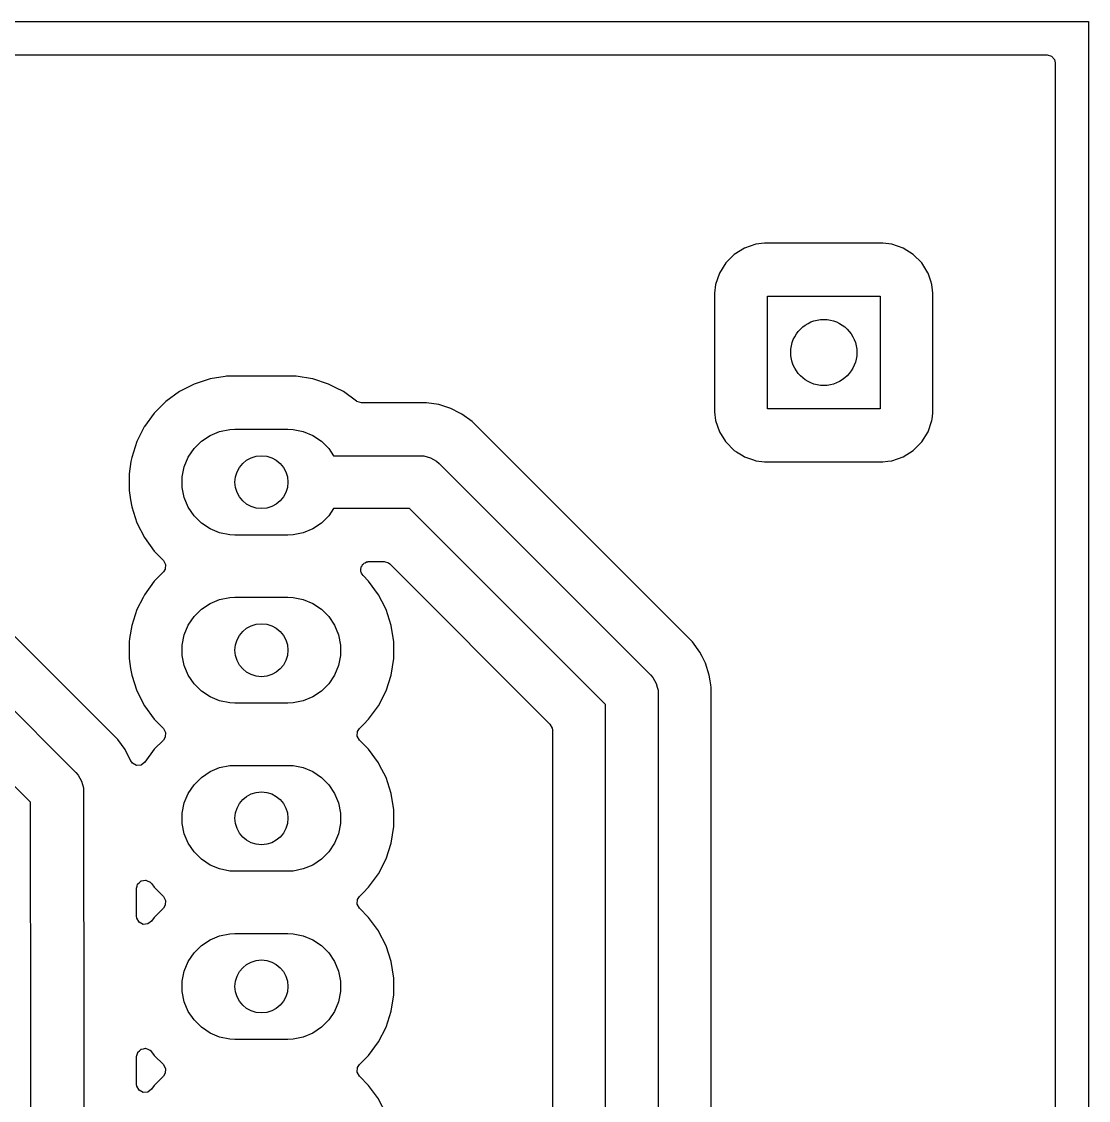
# Model space of a CAD drawing. Extents: x 44.5 to 133, y -119 to -55.5.
# Drawn here: x 116.87 to 133, y -71.8 to -55.5 of the extents above; entities that cross this region are included whole.
import ezdxf

# ---------------------------------------------------------------- set-up
doc = ezdxf.new("R2010")
doc.units = 0
doc.layers.add('BLACK', color=7, linetype='CONTINUOUS')

msp = doc.modelspace()

# ---------------------------------------------------------------- linework, layer by layer
at = {"layer": 'BLACK', "linetype": 'CONTINUOUS'}
for p, q in [((44.5, -55.5), (133, -55.5)), ((133, -55.5), (133, -119)), ((103.264702, -56.0005), (132.3755, -56.0005)), ((132.3755, -56.0005), (132.442539, -56.020185)), ((132.442539, -56.020185), (132.488294, -56.072989)), ((132.488294, -56.072989), (132.4995, -56.1245)), ((132.4995, -56.1245), (132.4995, -118.3755)), ((128.105039, -58.8495), (127.97075, -58.86463)), ((128.105046, -58.8495), (128.105039, -58.8495)), ((129.894954, -58.8495), (128.105046, -58.8495)), ((129.89496, -58.8495), (129.894954, -58.8495)), ((130.029249, -58.86463), (129.89496, -58.8495)), ((127.800476, -58.924211), (127.647737, -59.020184)), ((127.970745, -58.864631), (127.800476, -58.924211)), ((127.97075, -58.86463), (127.970745, -58.864631)), ((130.029254, -58.864631), (130.029249, -58.86463)), ((130.199523, -58.924211), (130.029254, -58.864631)), ((130.352262, -59.020184), (130.199523, -58.924211)), ((127.520184, -59.147737), (127.424211, -59.300476)), ((127.647737, -59.020184), (127.520184, -59.147737)), ((130.479815, -59.147737), (130.352262, -59.020184)), ((130.572158, -59.2947), (130.479815, -59.147737)), ((127.424211, -59.300476), (127.364631, -59.470745)), ((130.575789, -59.300478), (130.572158, -59.2947)), ((130.61926, -59.42471), (130.575789, -59.300478)), ((127.36463, -59.47075), (127.3495, -59.605039)), ((127.364631, -59.470745), (127.36463, -59.47075)), ((130.635368, -59.470745), (130.61926, -59.42471)), ((130.635369, -59.47075), (130.635368, -59.470745)), ((130.645236, -59.558325), (130.635369, -59.47075)), ((127.3495, -59.605039), (127.3495, -61.39496)), ((128.15, -61.35), (128.15, -59.65)), ((128.15, -59.65), (129.85, -59.65)), ((129.85, -59.65), (129.85, -61.35)), ((130.6505, -59.605046), (130.645236, -59.558325)), ((130.6505, -61.394954), (130.6505, -59.605046)), ((119.725214, -60.89891), (119.485616, -60.97676)), ((119.954043, -60.862667), (119.725214, -60.89891)), ((119.974038, -60.8595), (119.954043, -60.862667)), ((121.025962, -60.8595), (119.974038, -60.8595)), ((121.271533, -60.898395), (121.025962, -60.8595)), ((121.274785, -60.89891), (121.271533, -60.898395)), ((121.514383, -60.97676), (121.274785, -60.89891)), ((119.261151, -61.091132), (119.05735, -61.239201)), ((119.485616, -60.97676), (119.261151, -61.091132)), ((121.623418, -61.032317), (121.514383, -60.97676)), ((121.738845, -61.09113), (121.623418, -61.032317)), ((121.738847, -61.091131), (121.738845, -61.09113)), ((121.738848, -61.091132), (121.738847, -61.091131)), ((121.937993, -61.235818), (121.738848, -61.091132)), ((119.057345, -61.239205), (118.879205, -61.417345)), ((119.05735, -61.239201), (119.057345, -61.239205)), ((121.943839, -61.239815), (121.937993, -61.235818)), ((122.010878, -61.2595), (121.943839, -61.239815)), ((122.996181, -61.2595), (122.010878, -61.2595)), ((122.996186, -61.2595), (122.996181, -61.2595)), ((123.182818, -61.289059), (122.996186, -61.2595)), ((123.362536, -61.347454), (123.182818, -61.289059)), ((118.879201, -61.41735), (118.731133, -61.62115)), ((118.879205, -61.417345), (118.879201, -61.41735)), ((123.499713, -61.41735), (123.362536, -61.347454)), ((123.530899, -61.43324), (123.499713, -61.41735)), ((123.683774, -61.54431), (123.530899, -61.43324)), ((127.3495, -61.39496), (127.36463, -61.529249)), ((129.85, -61.35), (128.15, -61.35)), ((130.637984, -61.506043), (130.647826, -61.418686)), ((130.647826, -61.418686), (130.6505, -61.394954)), ((118.73113, -61.621155), (118.728681, -61.625962)), ((118.731131, -61.621152), (118.73113, -61.621155)), ((118.731133, -61.62115), (118.731131, -61.621152)), ((127.01399, -64.874526), (123.683774, -61.54431)), ((127.36463, -61.529249), (127.364631, -61.529254)), ((127.364631, -61.529254), (127.424211, -61.699523)), ((130.575789, -61.699522), (130.635368, -61.529255)), ((130.635368, -61.529255), (130.637984, -61.506043)), ((118.728681, -61.625962), (118.61676, -61.845616)), ((119.592485, -61.841592), (119.722883, -61.754463)), ((119.722883, -61.754463), (119.867772, -61.694448)), ((119.867772, -61.694448), (120.021586, -61.663852)), ((120.021586, -61.663852), (120.1, -61.66)), ((120.1, -61.66), (120.9, -61.66)), ((120.9, -61.66), (120.978414, -61.663852)), ((120.978414, -61.663852), (121.132228, -61.694448)), ((121.132228, -61.694448), (121.277117, -61.754463)), ((121.277117, -61.754463), (121.407515, -61.841592)), ((127.424211, -61.699523), (127.516008, -61.845616)), ((130.479816, -61.852262), (130.575789, -61.699522)), ((118.61676, -61.845616), (118.53891, -62.085214)), ((119.481592, -61.952485), (119.592485, -61.841592)), ((121.407515, -61.841592), (121.518408, -61.952485)), ((127.516008, -61.845616), (127.520184, -61.852262)), ((127.520184, -61.852262), (127.647738, -61.979816)), ((130.352262, -61.979816), (130.479816, -61.852262)), ((118.53891, -62.085214), (118.528649, -62.15)), ((119.334448, -62.227772), (119.394463, -62.082883)), ((119.394463, -62.082883), (119.481592, -61.952485)), ((121.518408, -61.952485), (121.590247, -62.06)), ((121.590247, -62.06), (122.9017, -62.06)), ((122.9017, -62.06), (122.95391, -62.063422)), ((122.95391, -62.063422), (123.054774, -62.090448)), ((123.054774, -62.090448), (123.145205, -62.142659)), ((127.647738, -61.979816), (127.683026, -62.001989)), ((127.683026, -62.001989), (127.77904, -62.062319)), ((127.77904, -62.062319), (127.800478, -62.075789)), ((127.800478, -62.075789), (127.937234, -62.123642)), ((130.029255, -62.135368), (130.199522, -62.075789)), ((130.199522, -62.075789), (130.352262, -61.979816)), ((118.528649, -62.15), (118.4995, -62.334038)), ((119.303852, -62.381586), (119.334448, -62.227772)), ((123.145205, -62.142659), (123.184543, -62.177157)), ((123.184543, -62.177157), (126.381143, -65.373757)), ((127.937234, -62.123642), (127.970745, -62.135368)), ((127.970745, -62.135368), (127.97075, -62.135369)), ((127.97075, -62.135369), (128.061246, -62.145565)), ((128.061246, -62.145565), (128.10504, -62.150499)), ((128.10504, -62.150499), (128.105043, -62.1505)), ((128.105043, -62.1505), (128.105046, -62.1505)), ((128.105046, -62.1505), (129.894957, -62.1505)), ((129.894957, -62.1505), (129.894958, -62.150499)), ((129.894958, -62.150499), (129.96885, -62.142174)), ((129.96885, -62.142174), (130.029249, -62.135369)), ((130.029249, -62.135369), (130.029252, -62.135368)), ((130.029252, -62.135368), (130.029255, -62.135368)), ((118.4995, -62.334038), (118.4995, -62.585962)), ((119.303852, -62.538414), (119.303852, -62.381586)), ((118.4995, -62.585962), (118.522077, -62.728506)), ((119.334448, -62.692228), (119.303852, -62.538414)), ((118.522077, -62.728506), (118.53891, -62.834785)), ((119.394463, -62.837117), (119.334448, -62.692228)), ((118.53891, -62.834785), (118.61676, -63.074383)), ((119.481592, -62.967515), (119.394463, -62.837117)), ((121.590247, -62.86), (121.518408, -62.967515)), ((122.736014, -62.86), (121.590247, -62.86)), ((125.6983, -65.822286), (122.736014, -62.86)), ((118.61676, -63.074383), (118.731132, -63.298848)), ((119.592485, -63.078408), (119.481592, -62.967515)), ((119.722883, -63.165537), (119.592485, -63.078408)), ((121.407515, -63.078408), (121.277117, -63.165537)), ((121.518408, -62.967515), (121.407515, -63.078408)), ((119.867772, -63.225552), (119.722883, -63.165537)), ((120.021586, -63.256148), (119.867772, -63.225552)), ((121.132228, -63.225552), (120.978414, -63.256148)), ((121.277117, -63.165537), (121.132228, -63.225552)), ((118.731132, -63.298848), (118.879201, -63.502649)), ((120.1, -63.26), (120.021586, -63.256148)), ((120.9, -63.26), (120.1, -63.26)), ((120.978414, -63.256148), (120.9, -63.26)), ((118.879201, -63.502649), (118.879205, -63.502654)), ((118.879205, -63.502654), (119.01887, -63.642319)), ((119.01887, -63.642319), (119.052355, -63.703642)), ((119.052355, -63.703642), (119.047371, -63.773334)), ((122.006168, -63.754601), (122.007129, -63.741166)), ((122.007129, -63.741166), (122.020399, -63.723439)), ((122.020399, -63.723439), (122.029598, -63.703297)), ((122.029598, -63.703297), (122.040929, -63.696014)), ((122.040929, -63.696014), (122.049001, -63.685233)), ((122.049001, -63.685233), (122.069746, -63.677495)), ((122.069746, -63.677495), (122.088376, -63.665523)), ((122.088376, -63.665523), (122.110294, -63.662371)), ((122.110294, -63.662371), (122.114465, -63.660816)), ((122.114465, -63.660816), (122.123311, -63.6605)), ((122.123311, -63.6605), (122.353074, -63.6605)), ((122.353074, -63.6605), (122.420113, -63.680185)), ((122.420113, -63.680185), (122.440755, -63.696819)), ((122.440755, -63.696819), (124.861481, -66.117545)), ((119.01887, -63.817681), (118.879205, -63.957345)), ((119.047371, -63.773334), (119.01887, -63.817681)), ((122.000573, -63.766853), (122.006168, -63.754601)), ((122.003724, -63.788771), (122.000573, -63.766853)), ((122.002145, -63.810858), (122.003724, -63.788771)), ((122.0086, -63.822679), (122.002145, -63.810858)), ((122.010517, -63.836011), (122.0086, -63.822679)), ((122.025017, -63.852744), (122.010517, -63.836011)), ((122.03563, -63.872181), (122.025017, -63.852744)), ((122.120794, -63.957345), (122.03563, -63.872181)), ((118.879201, -63.95735), (118.731133, -64.16115)), ((118.879205, -63.957345), (118.879201, -63.95735)), ((122.120798, -63.95735), (122.120794, -63.957345)), ((122.268867, -64.16115), (122.120798, -63.95735)), ((118.32769, -66.348226), (116.063774, -64.08431)), ((118.710281, -64.202073), (118.61676, -64.385616)), ((118.73113, -64.161155), (118.710281, -64.202073)), ((118.731131, -64.161152), (118.73113, -64.161155)), ((118.731133, -64.16115), (118.731131, -64.161152)), ((119.867772, -64.234448), (120.021586, -64.203852)), ((120.021586, -64.203852), (120.1, -64.2)), ((120.1, -64.2), (120.9, -64.2)), ((120.9, -64.2), (120.978414, -64.203852)), ((120.978414, -64.203852), (121.132228, -64.234448)), ((122.268868, -64.161152), (122.268867, -64.16115)), ((122.26887, -64.161155), (122.268868, -64.161152)), ((122.318645, -64.258845), (122.26887, -64.161155)), ((118.61676, -64.385616), (118.53891, -64.625214)), ((119.481592, -64.492485), (119.592485, -64.381592)), ((119.592485, -64.381592), (119.722883, -64.294463)), ((119.722883, -64.294463), (119.867772, -64.234448)), ((121.132228, -64.234448), (121.277117, -64.294463)), ((121.277117, -64.294463), (121.407515, -64.381592)), ((121.407515, -64.381592), (121.518408, -64.492485)), ((122.383239, -64.385616), (122.318645, -64.258845)), ((122.383239, -64.385618), (122.383239, -64.385616)), ((122.383241, -64.385621), (122.383239, -64.385618)), ((122.46109, -64.625215), (122.383241, -64.385621)), ((119.394463, -64.622883), (119.481592, -64.492485)), ((121.518408, -64.492485), (121.605537, -64.622883)), ((115.564543, -64.717157), (117.694843, -66.847457)), ((118.53891, -64.625214), (118.50773, -64.822074)), ((119.334448, -64.767772), (119.394463, -64.622883)), ((121.605537, -64.622883), (121.665552, -64.767772)), ((122.5005, -64.874038), (122.46109, -64.625215)), ((118.50773, -64.822074), (118.4995, -64.874038)), ((118.4995, -64.874038), (118.4995, -65.125962)), ((119.303852, -64.921586), (119.334448, -64.767772)), ((121.665552, -64.767772), (121.696148, -64.921586)), ((122.5005, -65.125962), (122.5005, -64.874038)), ((127.12506, -65.027401), (127.01399, -64.874526)), ((119.303852, -65.078414), (119.303852, -64.921586)), ((121.696148, -64.921586), (121.696148, -65.078414)), ((127.1604, -65.09676), (127.12506, -65.027401)), ((118.4995, -65.125962), (118.523347, -65.276524)), ((119.334448, -65.232228), (119.303852, -65.078414)), ((121.696148, -65.078414), (121.665552, -65.232228)), ((122.46109, -65.374785), (122.5005, -65.125962)), ((127.210845, -65.195763), (127.1604, -65.09676)), ((127.210845, -65.195765), (127.210845, -65.195763)), ((127.210847, -65.195768), (127.210845, -65.195765)), ((127.26924, -65.375482), (127.210847, -65.195768)), ((118.523347, -65.276524), (118.53891, -65.374785)), ((118.53891, -65.374785), (118.61676, -65.614383)), ((119.394463, -65.377117), (119.334448, -65.232228)), ((121.665552, -65.232228), (121.605537, -65.377117)), ((122.383241, -65.614379), (122.46109, -65.374785)), ((126.381143, -65.373757), (126.415641, -65.413095)), ((117.012, -67.295986), (115.116014, -65.4)), ((119.481592, -65.507515), (119.394463, -65.377117)), ((119.592485, -65.618408), (119.481592, -65.507515)), ((121.518408, -65.507515), (121.407515, -65.618408)), ((121.605537, -65.377117), (121.518408, -65.507515)), ((126.415641, -65.413095), (126.467852, -65.503526)), ((126.467852, -65.503526), (126.482984, -65.56)), ((127.283281, -65.464137), (127.26924, -65.375482)), ((127.292642, -65.523239), (127.283281, -65.464137)), ((127.292642, -65.52324), (127.292642, -65.523239)), ((127.2988, -65.562119), (127.292642, -65.52324)), ((118.61676, -65.614383), (118.731132, -65.838848)), ((119.722883, -65.705537), (119.592485, -65.618408)), ((121.407515, -65.618408), (121.277117, -65.705537)), ((122.26887, -65.838845), (122.383241, -65.614379)), ((126.482984, -65.56), (126.494878, -65.60439)), ((126.494878, -65.60439), (126.4983, -65.6566)), ((126.4983, -65.6566), (126.4983, -90.06)), ((127.2988, -88.869598), (127.2988, -65.562119)), ((118.731132, -65.838848), (118.879201, -66.042649)), ((119.867772, -65.765552), (119.722883, -65.705537)), ((120.021586, -65.796148), (119.867772, -65.765552)), ((120.1, -65.8), (120.021586, -65.796148)), ((120.9, -65.8), (120.1, -65.8)), ((120.978414, -65.796148), (120.9, -65.8)), ((121.132228, -65.765552), (120.978414, -65.796148)), ((121.277117, -65.705537), (121.132228, -65.765552)), ((122.120793, -66.042656), (122.26887, -65.838845)), ((125.6983, -90.46), (125.6983, -65.822286)), ((118.879201, -66.042649), (118.879205, -66.042654)), ((118.879205, -66.042654), (119.01887, -66.182319)), ((119.01887, -66.182319), (119.052355, -66.243642)), ((121.952629, -66.226666), (121.98113, -66.182319)), ((121.98113, -66.182319), (122.045904, -66.117545)), ((122.045904, -66.117545), (122.120793, -66.042656)), ((124.861481, -66.117545), (124.894966, -66.178868)), ((124.894966, -66.178868), (124.8978, -66.205226)), ((118.438759, -66.5011), (118.32769, -66.348226)), ((119.047371, -66.313334), (119.01887, -66.357681)), ((119.052355, -66.243642), (119.047371, -66.313334)), ((121.947645, -66.296358), (121.952629, -66.226666)), ((121.98113, -66.357681), (121.947645, -66.296358)), ((124.8978, -66.205226), (124.8978, -90.554486)), ((118.526759, -66.673809), (118.438759, -66.5011)), ((118.879205, -66.497345), (118.738063, -66.691611)), ((119.01887, -66.357681), (118.879205, -66.497345)), ((122.120794, -66.497345), (121.98113, -66.357681)), ((122.120798, -66.49735), (122.120794, -66.497345)), ((122.268867, -66.70115), (122.120798, -66.49735)), ((118.527958, -66.673197), (118.526759, -66.673809)), ((118.551325, -66.707649), (118.527958, -66.673197)), ((118.61312, -66.740255), (118.551325, -66.707649)), ((118.682733, -66.734276), (118.61312, -66.740255)), ((118.738063, -66.691611), (118.682733, -66.734276)), ((119.592485, -66.921592), (119.722883, -66.834463)), ((119.722883, -66.834463), (119.867772, -66.774448)), ((119.867772, -66.774448), (120.021586, -66.743852)), ((120.021586, -66.743852), (120.1, -66.74)), ((120.1, -66.74), (120.9, -66.74)), ((120.9, -66.74), (120.978414, -66.743852)), ((120.978414, -66.743852), (121.132228, -66.774448)), ((121.132228, -66.774448), (121.277117, -66.834463)), ((121.277117, -66.834463), (121.407515, -66.921592)), ((122.268868, -66.701152), (122.268867, -66.70115)), ((122.26887, -66.701155), (122.268868, -66.701152)), ((122.285746, -66.734276), (122.26887, -66.701155)), ((122.383239, -66.925616), (122.285746, -66.734276)), ((117.694843, -66.847457), (117.729341, -66.886795)), ((117.729341, -66.886795), (117.781552, -66.977226)), ((117.781552, -66.977226), (117.781552, -66.977227)), ((117.781552, -66.977227), (117.808578, -67.07809)), ((119.481592, -67.032485), (119.592485, -66.921592)), ((121.407515, -66.921592), (121.518408, -67.032485)), ((122.383239, -66.925618), (122.383239, -66.925616)), ((122.383241, -66.925621), (122.383239, -66.925618)), ((122.46109, -67.165215), (122.383241, -66.925621)), ((117.808578, -67.07809), (117.812, -67.1303)), ((117.812, -67.1303), (117.812, -69.090514)), ((119.334448, -67.307772), (119.394463, -67.162883)), ((119.394463, -67.162883), (119.481592, -67.032485)), ((121.518408, -67.032485), (121.605537, -67.162883)), ((121.605537, -67.162883), (121.665552, -67.307772)), ((122.5005, -67.414038), (122.46109, -67.165215)), ((117.012, -69.1119), (117.012, -67.295986)), ((119.303852, -67.461586), (119.334448, -67.307772)), ((121.665552, -67.307772), (121.696148, -67.461586)), ((119.303852, -67.618414), (119.303852, -67.461586)), ((121.696148, -67.461586), (121.696148, -67.618414)), ((122.5005, -67.665962), (122.5005, -67.414038)), ((119.334448, -67.772228), (119.303852, -67.618414)), ((121.696148, -67.618414), (121.665552, -67.772228)), ((119.394463, -67.917117), (119.334448, -67.772228)), ((121.665552, -67.772228), (121.605537, -67.917117)), ((122.46109, -67.914785), (122.5005, -67.665962)), ((119.481592, -68.047515), (119.394463, -67.917117)), ((121.605537, -67.917117), (121.518408, -68.047515)), ((122.383241, -68.154379), (122.46109, -67.914785)), ((119.592485, -68.158408), (119.481592, -68.047515)), ((121.518408, -68.047515), (121.407515, -68.158408)), ((119.722883, -68.245537), (119.592485, -68.158408)), ((119.867772, -68.305552), (119.722883, -68.245537)), ((120.021586, -68.336148), (119.867772, -68.305552)), ((121.132228, -68.305552), (120.978414, -68.336148)), ((121.277117, -68.245537), (121.132228, -68.305552)), ((121.407515, -68.158408), (121.277117, -68.245537)), ((122.26887, -68.378845), (122.383241, -68.154379)), ((120.1, -68.34), (120.021586, -68.336148)), ((120.9, -68.34), (120.1, -68.34)), ((120.978414, -68.336148), (120.9, -68.34)), ((122.120793, -68.582656), (122.26887, -68.378845)), ((118.6125, -68.597198), (118.621383, -68.566944)), ((118.6125, -68.999688), (118.6125, -68.597198)), ((118.621383, -68.566944), (118.628528, -68.536222)), ((118.628528, -68.536222), (118.631154, -68.533669)), ((118.631154, -68.533669), (118.632185, -68.530159)), ((118.632185, -68.530159), (118.656009, -68.509514)), ((118.656009, -68.509514), (118.678634, -68.487528)), ((118.678634, -68.487528), (118.682222, -68.4868)), ((118.682222, -68.4868), (118.684989, -68.484404)), ((118.684989, -68.484404), (118.716201, -68.479916)), ((118.716201, -68.479916), (118.747112, -68.473653)), ((118.747112, -68.473653), (118.750523, -68.474981)), ((118.750523, -68.474981), (118.754147, -68.47446)), ((118.754147, -68.47446), (118.782839, -68.487563)), ((118.782839, -68.487563), (118.812221, -68.499003)), ((118.812221, -68.499003), (118.815678, -68.50256)), ((118.815678, -68.50256), (118.817703, -68.503485)), ((118.817703, -68.503485), (118.836816, -68.52431)), ((118.836816, -68.52431), (118.841066, -68.530159)), ((118.841066, -68.530159), (118.879207, -68.582656)), ((118.879207, -68.582656), (119.01887, -68.722319)), ((122.03563, -68.667819), (122.120793, -68.582656)), ((119.01887, -68.722319), (119.052355, -68.783642)), ((119.052355, -68.783642), (119.047371, -68.853334)), ((121.947645, -68.836358), (121.952629, -68.766666)), ((121.952629, -68.766666), (121.98113, -68.722319)), ((121.98113, -68.722319), (122.03563, -68.667819)), ((119.01887, -68.897681), (118.879205, -69.037345)), ((119.047371, -68.853334), (119.01887, -68.897681)), ((121.98113, -68.897681), (121.947645, -68.836358)), ((122.120794, -69.037345), (121.98113, -68.897681)), ((117.0135, -69.134785), (117.012, -69.1119)), ((117.812, -69.090514), (117.8135, -69.1134)), ((117.8135, -69.1134), (117.8135, -84.683814)), ((118.613632, -69.01405), (118.6125, -68.999688)), ((118.613616, -69.014052), (118.613632, -69.01405)), ((118.614, -69.018923), (118.613616, -69.014052)), ((118.614, -69.020736), (118.614, -69.018923)), ((118.617222, -69.048821), (118.614, -69.020736)), ((118.651579, -69.10966), (118.617222, -69.048821)), ((118.713374, -69.142266), (118.651579, -69.10966)), ((118.838318, -69.093622), (118.782988, -69.136287)), ((118.879205, -69.037345), (118.838318, -69.093622)), ((122.120798, -69.03735), (122.120794, -69.037345)), ((122.268867, -69.24115), (122.120798, -69.03735)), ((117.0135, -84.8495), (117.0135, -69.134785)), ((118.782988, -69.136287), (118.713374, -69.142266)), ((119.867772, -69.314448), (120.021586, -69.283852)), ((120.021586, -69.283852), (120.1, -69.28)), ((120.1, -69.28), (120.9, -69.28)), ((120.9, -69.28), (120.978414, -69.283852)), ((120.978414, -69.283852), (121.132228, -69.314448)), ((122.268868, -69.241152), (122.268867, -69.24115)), ((122.26887, -69.241155), (122.268868, -69.241152)), ((122.271319, -69.245962), (122.26887, -69.241155)), ((122.383239, -69.465616), (122.271319, -69.245962)), ((119.592485, -69.461592), (119.722883, -69.374463)), ((119.722883, -69.374463), (119.867772, -69.314448)), ((121.132228, -69.314448), (121.277117, -69.374463)), ((121.277117, -69.374463), (121.407515, -69.461592)), ((119.394463, -69.702883), (119.481592, -69.572485)), ((119.481592, -69.572485), (119.592485, -69.461592)), ((121.407515, -69.461592), (121.518408, -69.572485)), ((121.518408, -69.572485), (121.605537, -69.702883)), ((122.383239, -69.465618), (122.383239, -69.465616)), ((122.383241, -69.465621), (122.383239, -69.465618)), ((122.46109, -69.705215), (122.383241, -69.465621)), ((119.334448, -69.847772), (119.394463, -69.702883)), ((121.605537, -69.702883), (121.665552, -69.847772)), ((122.5005, -69.954038), (122.46109, -69.705215)), ((119.303852, -70.001586), (119.334448, -69.847772)), ((121.665552, -69.847772), (121.696148, -70.001586)), ((119.303852, -70.158414), (119.303852, -70.001586)), ((121.696148, -70.001586), (121.696148, -70.158414)), ((122.5005, -70.205962), (122.5005, -69.954038)), ((119.334448, -70.312228), (119.303852, -70.158414)), ((121.696148, -70.158414), (121.665552, -70.312228)), ((122.46109, -70.454785), (122.5005, -70.205962)), ((119.394463, -70.457117), (119.334448, -70.312228)), ((121.665552, -70.312228), (121.605537, -70.457117)), ((119.481592, -70.587515), (119.394463, -70.457117)), ((119.592485, -70.698408), (119.481592, -70.587515)), ((121.518408, -70.587515), (121.407515, -70.698408)), ((121.605537, -70.457117), (121.518408, -70.587515)), ((122.383241, -70.694379), (122.46109, -70.454785)), ((119.722883, -70.785537), (119.592485, -70.698408)), ((121.407515, -70.698408), (121.277117, -70.785537)), ((122.26887, -70.918845), (122.383241, -70.694379)), ((119.867772, -70.845552), (119.722883, -70.785537)), ((120.021586, -70.876148), (119.867772, -70.845552)), ((120.1, -70.88), (120.021586, -70.876148)), ((120.9, -70.88), (120.1, -70.88)), ((120.978414, -70.876148), (120.9, -70.88)), ((121.132228, -70.845552), (120.978414, -70.876148)), ((121.277117, -70.785537), (121.132228, -70.845552)), ((118.622883, -71.109007), (118.630028, -71.078288)), ((118.630028, -71.078288), (118.632653, -71.075736)), ((118.632653, -71.075736), (118.633685, -71.072224)), ((118.633685, -71.072224), (118.657513, -71.051576)), ((118.657513, -71.051576), (118.680134, -71.029593)), ((118.680134, -71.029593), (118.683722, -71.028865)), ((118.683722, -71.028865), (118.686489, -71.026469)), ((118.686489, -71.026469), (118.717701, -71.021981)), ((118.717701, -71.021981), (118.748612, -71.015718)), ((118.748612, -71.015718), (118.752023, -71.017046)), ((118.752023, -71.017046), (118.755647, -71.016525)), ((118.755647, -71.016525), (118.784331, -71.029624)), ((118.784331, -71.029624), (118.813721, -71.041067)), ((118.813721, -71.041067), (118.817179, -71.044625)), ((118.817179, -71.044625), (118.819203, -71.04555)), ((118.819203, -71.04555), (118.838318, -71.066378)), ((118.838318, -71.066378), (118.879201, -71.12265)), ((122.120793, -71.122656), (122.26887, -70.918845)), ((118.614, -71.139263), (118.622883, -71.109007)), ((118.614, -71.560736), (118.614, -71.139263)), ((118.879201, -71.12265), (119.01887, -71.262319)), ((121.98113, -71.262319), (122.044281, -71.199168)), ((122.044281, -71.199168), (122.120793, -71.122656)), ((119.01887, -71.262319), (119.052355, -71.323642)), ((119.047371, -71.393334), (119.01887, -71.437681)), ((119.052355, -71.323642), (119.047371, -71.393334)), ((121.947645, -71.376358), (121.952629, -71.306666)), ((121.98113, -71.437681), (121.947645, -71.376358)), ((121.952629, -71.306666), (121.98113, -71.262319)), ((118.617222, -71.588821), (118.614, -71.560736)), ((119.01887, -71.437681), (118.879205, -71.577345)), ((122.120794, -71.577345), (121.98113, -71.437681)), ((118.651579, -71.64966), (118.617222, -71.588821)), ((118.713374, -71.682266), (118.651579, -71.64966)), ((118.782988, -71.676287), (118.713374, -71.682266)), ((118.838318, -71.633622), (118.782988, -71.676287)), ((118.879205, -71.577345), (118.838318, -71.633622)), ((122.120798, -71.57735), (122.120794, -71.577345)), ((122.268867, -71.78115), (122.120798, -71.57735)), ((122.268868, -71.781152), (122.268867, -71.78115)), ((122.26887, -71.781155), (122.268868, -71.781152)), ((122.271319, -71.785962), (122.26887, -71.781155)), ((122.383239, -72.005616), (122.271319, -71.785962))]:
    msp.add_line(p, q, dxfattribs=at)
at = {"layer": 'BLACK'}
for centre, radius in [((129, -60.5), 0.5), ((120.5, -62.46), 0.4), ((120.5, -65), 0.4), ((120.5, -67.54), 0.4), ((120.5, -70.08), 0.4)]:
    msp.add_circle(centre, radius, dxfattribs=at)
at = {"layer": 'WHITE'}
for centre, radius in [((129, -60.5), 0.5), ((120.5, -62.46), 0.4), ((120.5, -65), 0.4), ((120.5, -67.54), 0.4), ((120.5, -70.08), 0.4)]:
    msp.add_circle(centre, radius, dxfattribs=at)

doc.saveas('drawing.dxf')
